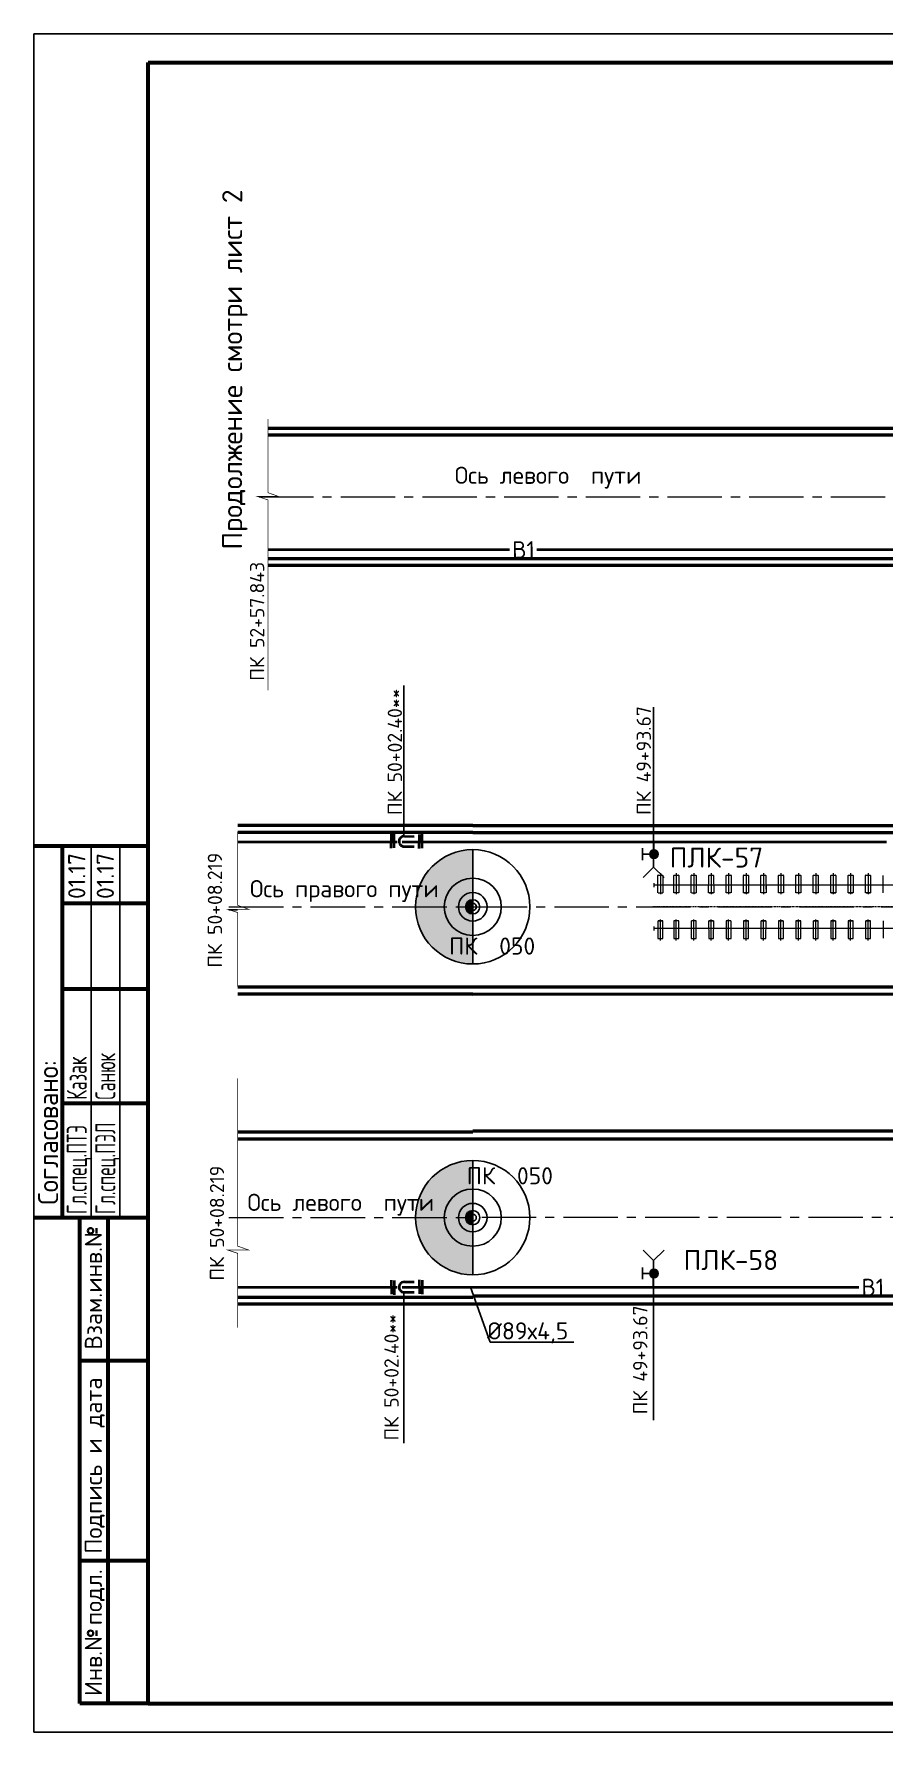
# Paper-space layout 'л2-л8' of a CAD drawing. Header units: millimetres. Extents: x 10032 to 18918, y -3051 to 627.
# Drawn here: x 16534.2 to 16682.7, y -1761.1 to -1464.1 of the extents above; entities that cross this region are included whole.
import ezdxf
from ezdxf.enums import TextEntityAlignment as Align

# ---------------------------------------------------------------- set-up
doc = ezdxf.new("R2010")
doc.units = ezdxf.units.MM
doc.header["$LTSCALE"] = 0.5
doc.linetypes.add('CENTER', pattern=[2, 1.25, -0.25, 0.25, -0.25])
doc.linetypes.add('CENTER2', pattern=[28.574999999999996, 19.05, -3.174999999999999, 3.174999999999999, -3.174999999999999])
for name, color, linetype in [('1_NADPIS', 7, 'Continuous'), ('3_RAZMER', 7, 'Continuous'), ('3_Текст', 7, 'Continuous'), ('FORMAT', 7, 'Continuous'), ('ВК_надписи', 7, 'Continuous'), ('ВК_сети', 4, 'Continuous'), ('ГТ_ПК', 2, 'Continuous'), ('ГТ_ПК @ 0.25', 2, 'Continuous'), ('ГТ_ПК @ 0.5', 2, 'Continuous'), ('ГТ_ПК @ 1', 2, 'Continuous'), ('ГТ_ПК @ 2', 2, 'Continuous'), ('ГТ_ПК @ 4', 2, 'Continuous')]:
    doc.layers.add(name, color=color, linetype=linetype)
for name, color, linetype, lineweight in [('1_PK500', 5, 'Continuous', 35), ('_Формат', 7, 'Continuous', 35), ('А_Дизайн', 16, 'Continuous', 20), ('А_Конструкции', 4, 'Continuous', 50), ('АР_Оси', 242, 'CENTER2', 18)]:
    doc.layers.add(name, color=color, linetype=linetype, lineweight=lineweight)
doc.styles.add('RS-35-10', font='romans.shx', dxfattribs={"height": 3.5})
doc.styles.add('Стандарт ММП', font='isocpeur.ttf')

# ---------------------------------------------------------------- blocks, each defined once
blk = doc.blocks.new('ПК')
at = {"layer": 'ГТ_ПК'}
blk.add_hatch(color=0, dxfattribs=at).paths.add_polyline_path([(2.91056068135731e-12, -2.500000000000182, 0.4142135623727541), (2.500000000000182, 0, 0.4142135623730951), (0, 2.500000000000182)])
at = {"layer": 'ГТ_ПК', "color": 0}
blk.add_line((2.910383045673371e-12, -2.500000000000182), (0, 2.499999999999819), dxfattribs=at)
blk.add_circle((0, 0), 2.500000000000182, dxfattribs=at)
blk = doc.blocks.new('*U465')
at = {"layer": 'ГТ_ПК @ 0.25', "extrusion": (9.321829841355645e-09, 7.725866921245278e-22, 1), "xscale": 0.2500000000000059, "yscale": 0.2500000000000053, "zscale": 0.2500000000000053, "rotation": 180}
blk.add_blockref('ПК', (16610.92427558034, -1616.723351483841, 0.0001571006671938598), dxfattribs=at)
at = {"layer": 'ГТ_ПК @ 0.5', "extrusion": (9.321829841355645e-09, 7.725866921245278e-22, 1), "xscale": 0.5000000000000185, "yscale": 0.5000000000000173, "zscale": 0.5000000000000173, "rotation": 180}
blk.add_blockref('ПК', (16610.92427558053, -1616.723351483655, 0.0001571006671938685), dxfattribs=at)
at = {"layer": 'ГТ_ПК @ 1', "extrusion": (9.321829841355645e-09, 7.725866921245278e-22, 1), "rotation": 179.9999999999641}
blk.add_blockref('ПК', (16610.92427558028, -1616.723351483859, 0.0001571006671938578), dxfattribs=at)
at = {"layer": 'ГТ_ПК @ 2', "extrusion": (9.321829841355645e-09, 7.725866921245278e-22, 1), "xscale": 2.000000000000074, "yscale": 2.000000000000069, "zscale": 2.000000000000069, "rotation": 180}
blk.add_blockref('ПК', (16610.92427558053, -1616.723351483657, 0.0001571006671938692), dxfattribs=at)
at = {"layer": 'ГТ_ПК @ 4', "extrusion": (9.321829841355645e-09, 7.725866921245278e-22, 1), "xscale": 4.000000000000095, "yscale": 4.000000000000085, "zscale": 4.000000000000085, "rotation": 180}
blk.add_blockref('ПК', (16610.92427558034, -1616.723351483841, 0.0001571006671938598), dxfattribs=at)
blk = doc.blocks.new('*U484')
at = {"layer": 'ГТ_ПК @ 0.25', "extrusion": (9.321829841355645e-09, 7.725866921245278e-22, 1), "xscale": 0.2500000000000059, "yscale": 0.2500000000000053, "zscale": 0.2500000000000053, "rotation": 180}
blk.add_blockref('ПК', (16610.92427558033, -1671.089937693601, 0.0001548442096045809), dxfattribs=at)
at = {"layer": 'ГТ_ПК @ 0.5', "extrusion": (9.321829841355645e-09, 7.725866921245278e-22, 1), "xscale": 0.5000000000000185, "yscale": 0.5000000000000173, "zscale": 0.5000000000000173, "rotation": 180}
blk.add_blockref('ПК', (16610.92427558052, -1671.089937693416, 0.0001548442096045898), dxfattribs=at)
at = {"layer": 'ГТ_ПК @ 1', "extrusion": (9.321829841355645e-09, 7.725866921245278e-22, 1), "rotation": 179.9999999999641}
blk.add_blockref('ПК', (16610.92427558028, -1671.08993769362, 0.000154844209604579), dxfattribs=at)
at = {"layer": 'ГТ_ПК @ 2', "extrusion": (9.321829841355645e-09, 7.725866921245278e-22, 1), "xscale": 2.000000000000074, "yscale": 2.000000000000069, "zscale": 2.000000000000069, "rotation": 180}
blk.add_blockref('ПК', (16610.92427558052, -1671.089937693418, 0.0001548442096045904), dxfattribs=at)
at = {"layer": 'ГТ_ПК @ 4', "extrusion": (9.321829841355645e-09, 7.725866921245278e-22, 1), "xscale": 4.000000000000095, "yscale": 4.000000000000085, "zscale": 4.000000000000085, "rotation": 180}
blk.add_blockref('ПК', (16610.92427558033, -1671.089937693601, 0.0001548442096045809), dxfattribs=at)
blk = doc.blocks.new('_zsog')
at = {"layer": 'FORMAT', "color": 7, "style": 'RS-35-10', "flags": 4}
for tag, p, width in [('ФИ', (-0.7619720705621944, 20.58884136390526), 0.6), ('НО', (-0.7619720705621944, 0.5888413639052601), 0.5)]:
    blk.add_attdef(tag, p, '', height=3.5, rotation=90, dxfattribs=dict(at, width=width))
blk = doc.blocks.new('_shtsog')
at = {"layer": '_Формат', "color": 4, "lineweight": 60}
for p, q in [((-20, 65), (0, 65)), ((-15, 0), (-15, 65)), ((-15, 55), (0, 55)), ((-15, 40), (0, 40)), ((-15, 20), (0, 20)), ((-20, 0), (0, 0))]:
    blk.add_line(p, q, dxfattribs=at)
at = {"layer": '_Формат', "color": 7, "lineweight": 25}
for p, q in [((-10, 0), (-10, 65)), ((-5, 0), (-5, 65))]:
    blk.add_line(p, q, dxfattribs=at)
at = {"layer": '_Формат', "color": 7, "style": 'RS-35-10', "width": 0.9}
blk.add_text('Согласовано:', height=3.5, rotation=90, dxfattribs=at).set_placement((-15.76791472879768, 2.22948002651097))
blk = doc.blocks.new('A$C6DC00112')
at = {"layer": '_Формат', "color": 7, "lineweight": 60}
blk.add_line((-12, 3.637978807091713e-12), (0, 0), dxfattribs=at)
at = {"layer": 'FORMAT', "ltscale": 0.2}
blk.add_blockref('_shtsog', (0, 0), dxfattribs=at)
ref = blk.add_blockref('_zsog', (-10, -1.818989403545856e-12), dxfattribs=at)
ref.add_attrib('НО', 'Гл.спец.ПТЭ', (-10.76197207056248, 0.5888413639040664), dxfattribs={"color": 7, "ltscale": 0.2, "height": 3.5, "rotation": 90, "style": 'RS-35-10', "width": 0.6})
ref.add_attrib('ФИ', 'Казак', (-10.76197207056248, 20.58884136390589), dxfattribs={"color": 7, "ltscale": 0.2, "height": 3.5, "rotation": 90, "style": 'RS-35-10', "width": 0.6})
ref = blk.add_blockref('_zsog', (-5, -1.818989403545856e-12), dxfattribs=at)
ref.add_attrib('НО', 'Гл.спец.ПЭЛ', (-5.761972070562479, 0.5888413639040664), dxfattribs={"color": 7, "ltscale": 0.2, "height": 3.5, "rotation": 90, "style": 'RS-35-10', "width": 0.6})
ref.add_attrib('ФИ', 'Санюк', (-5.761972070562479, 20.58884136390407), dxfattribs={"color": 7, "ltscale": 0.2, "height": 3.5, "rotation": 90, "style": 'RS-35-10', "width": 0.6})
at = {"layer": 'FORMAT', "color": 7, "style": 'Стандарт ММП'}
for p in [(-11.01575308257088, 55.70482157196784), (-6.015753082570882, 55.70482157196784)]:
    blk.add_text('01.17', height=3, rotation=90, dxfattribs=at).set_placement(p)

psp = doc.layouts.new('л2-л8')

# ---------------------------------------------------------------- hatches: boundary and pattern name
at = {"layer": 'ВК_сети', "ltscale": 0.5}
h = psp.add_hatch(color=5, dxfattribs=at)
h.paths.add_polyline_path([(16643.38590200688, -1607.509466532865, 0.4142135623730951), (16642.63590200688, -1606.759466532865), (16642.63590200689, -1607.509466532865)])
h.paths.add_polyline_path([(16643.38590200688, -1607.509466532865), (16642.63590200689, -1607.509466532865), (16642.63590200689, -1608.259466532869, 0.4142135623730951)])
h.paths.add_polyline_path([(16642.63590200688, -1607.509466532862), (16642.63590200688, -1606.759466532865, 0.584080523711592), (16641.99406353394, -1607.89746572699)])
h.paths.add_polyline_path([(16642.63590200689, -1608.259466532869), (16642.63590200689, -1607.509466532858), (16641.99406353393, -1607.897465726986, 0.262562079430787)])
h = psp.add_hatch(color=6, dxfattribs=at)
h.paths.add_polyline_path([(16643.38590200688, -1680.840364873566, -0.4142135623730951), (16642.63590200688, -1681.590364873566), (16642.63590200689, -1680.840364873566)])
h.paths.add_polyline_path([(16643.38590200688, -1680.840364873566), (16642.63590200689, -1680.840364873566), (16642.63590200689, -1680.090364873562, -0.4142135623730951)])
h.paths.add_polyline_path([(16642.63590200688, -1680.840364873569), (16642.63590200688, -1681.590364873566, -0.584080523711592), (16641.99406353393, -1680.452365679441)])
h.paths.add_polyline_path([(16642.63590200689, -1680.090364873562), (16642.63590200689, -1680.840364873573), (16641.99406353393, -1680.452365679444, -0.262562079430787)])

# ---------------------------------------------------------------- linework, layer by layer
at = {"lineweight": 9, "extrusion": (-2.537932456672328e-14, 1.468749397347928e-08, 1)}
for p, q in [((16642.65800602412, -1613.273351353911, 2.205782158967656e-06), (16642.65800602412, -1612.573351353911, 2.195500913186221e-06)), ((16642.66800602412, -1613.273351353911, 2.20578215922145e-06), (16642.66800602412, -1612.573351353911, 2.195500913440014e-06)), ((16705.16800602412, -1612.923351353907, 2.200643122538466e-06), (16642.66800602412, -1612.923351353909, 2.200641536330732e-06)), ((16642.65800602412, -1620.87335135391, 2.317407113166099e-06), (16642.65800602412, -1620.173351353909, 2.307125867384664e-06)), ((16642.66800602412, -1620.87335135391, 2.317407113419893e-06), (16642.66800602412, -1620.173351353909, 2.307125867638457e-06)), ((16705.16800602412, -1620.523351353908, 2.312268076736909e-06), (16642.66800602412, -1620.523351353911, 2.312266490529175e-06))]:
    psp.add_line(p, q, dxfattribs=at)
at = {"color": 5, "linetype": 'Continuous', "lineweight": 5, "extrusion": (-2.537932456672328e-14, 1.468749397347928e-08, 1)}
for p, q in [((16643.32056976327, -1614.270189099678, 2.220423224166586e-06), (16643.32794568658, -1611.22147413215, 2.175645241641359e-06)), ((16643.35294561341, -1611.196534615845, 2.175278943280392e-06), (16644.17306643482, -1611.196534615845, 2.175278964094506e-06)), ((16643.76300602412, -1610.831807016748, 2.169922019273757e-06), (16643.76300602412, -1614.529102233439, 2.224226020487072e-06)), ((16644.19806636166, -1611.22147413215, 2.175645263724433e-06), (16644.20544228497, -1614.270189099678, 2.220423246624052e-06)), ((16646.09556976327, -1614.270189099718, 2.220423294594804e-06), (16646.10294568658, -1611.221474132191, 2.175645312069577e-06)), ((16646.12794561341, -1611.196534615885, 2.175279013708612e-06), (16646.94806643483, -1611.196534615885, 2.175279034522724e-06)), ((16646.53800602412, -1610.831807016788, 2.169922089701974e-06), (16646.53800602412, -1614.529102233479, 2.22422609091529e-06)), ((16646.97306636166, -1611.221474132191, 2.175645334152653e-06), (16646.98044228497, -1614.270189099718, 2.220423317052272e-06)), ((16649.14556976327, -1614.270189099678, 2.220423372001147e-06), (16649.15294568658, -1611.22147413215, 2.175645389475918e-06)), ((16649.17794561341, -1611.196534615845, 2.175279091114953e-06), (16649.99806643483, -1611.196534615845, 2.175279111929067e-06)), ((16649.58800602412, -1610.831807016748, 2.169922167108318e-06), (16649.58800602412, -1614.529102233439, 2.224226168321633e-06)), ((16650.02306636166, -1611.22147413215, 2.175645411558994e-06), (16650.03044228497, -1614.270189099678, 2.220423394458613e-06)), ((16652.19556976327, -1614.270189099678, 2.220423449408085e-06), (16652.20294568658, -1611.22147413215, 2.175645466882856e-06)), ((16652.22794561341, -1611.196534615845, 2.175279168521889e-06), (16653.04806643483, -1611.196534615845, 2.175279189336003e-06)), ((16652.63800602412, -1610.831807016748, 2.169922244515255e-06), (16652.63800602412, -1614.529102233437, 2.224226245728569e-06)), ((16653.07306636166, -1611.22147413215, 2.17564548896593e-06), (16653.08044228497, -1614.270189099678, 2.220423471865551e-06)), ((16655.24556976327, -1614.270189099678, 2.220423526815023e-06), (16655.25294568658, -1611.22147413215, 2.175645544289795e-06)), ((16655.27794561342, -1611.196534615845, 2.17527924592883e-06), (16656.09806643482, -1611.196534615845, 2.175279266742942e-06)), ((16655.68800602412, -1610.831807016746, 2.169922321922193e-06), (16655.68800602412, -1614.529102233437, 2.224226323135508e-06)), ((16656.12306636166, -1611.22147413215, 2.175645566372871e-06), (16656.13044228497, -1614.270189099678, 2.22042354927249e-06)), ((16658.29556976327, -1614.270189099716, 2.220423604222524e-06), (16658.30294568658, -1611.221474132188, 2.175645621697294e-06)), ((16658.32794561342, -1611.196534615881, 2.175279323336329e-06), (16659.14806643482, -1611.196534615881, 2.175279344150442e-06)), ((16658.73800602412, -1610.831807016786, 2.169922399329696e-06), (16658.73800602412, -1614.529102233477, 2.224226400543012e-06)), ((16659.17306636166, -1611.221474132188, 2.175645643780369e-06), (16659.18044228496, -1614.270189099716, 2.22042362667999e-06)), ((16661.34556976327, -1614.270189099678, 2.220423681628896e-06), (16661.35294568658, -1611.22147413215, 2.175645699103667e-06)), ((16661.37794561341, -1611.196534615843, 2.1752794007427e-06), (16662.19806643483, -1611.196534615843, 2.175279421556814e-06)), ((16661.78800602412, -1610.831807016746, 2.169922476736068e-06), (16661.78800602412, -1614.529102233437, 2.224226477949383e-06)), ((16662.22306636166, -1611.22147413215, 2.175645721186741e-06), (16662.23044228497, -1614.270189099678, 2.220423704086362e-06)), ((16664.39556976327, -1614.270189099678, 2.220423759035834e-06), (16664.40294568658, -1611.22147413215, 2.175645776510605e-06)), ((16664.42794561341, -1611.196534615843, 2.17527947814964e-06), (16665.24806643482, -1611.196534615843, 2.175279498963752e-06)), ((16664.83800602412, -1610.831807016746, 2.169922554143006e-06), (16664.83800602412, -1614.529102233437, 2.224226555356319e-06)), ((16665.27306636166, -1611.22147413215, 2.175645798593681e-06), (16665.28044228497, -1614.270189099678, 2.220423781493302e-06)), ((16667.44556976327, -1614.270189099678, 2.220423836442772e-06), (16667.45294568658, -1611.22147413215, 2.175645853917543e-06)), ((16667.47794561342, -1611.196534615843, 2.175279555556578e-06), (16668.29806643483, -1611.196534615843, 2.175279576370691e-06)), ((16667.88800602412, -1610.831807016746, 2.169922631549942e-06), (16667.88800602412, -1614.529102233437, 2.224226632763257e-06)), ((16668.32306636166, -1611.22147413215, 2.175645876000618e-06), (16668.33044228497, -1614.270189099678, 2.220423858900238e-06)), ((16670.49556976327, -1614.270189099714, 2.220423913850246e-06), (16670.50294568658, -1611.221474132186, 2.175645931325017e-06)), ((16670.52794561341, -1611.19653461588, 2.175279632964052e-06), (16671.34806643482, -1611.19653461588, 2.175279653778166e-06)), ((16670.93800602412, -1610.831807016782, 2.169922708957417e-06), (16670.93800602412, -1614.529102233473, 2.22422671017073e-06)), ((16671.37306636166, -1611.221474132186, 2.175645953408091e-06), (16671.38044228496, -1614.270189099714, 2.220423936307712e-06)), ((16673.54556976327, -1614.270189099714, 2.220423991257176e-06), (16673.55294568658, -1611.221474132186, 2.175646008731947e-06)), ((16673.57794561341, -1611.196534615878, 2.175279710370981e-06), (16674.39806643482, -1611.196534615878, 2.175279731185093e-06)), ((16673.98800602412, -1610.831807016782, 2.169922786364347e-06), (16673.98800602412, -1614.529102233473, 2.224226787577661e-06)), ((16674.42306636165, -1611.221474132186, 2.175646030815022e-06), (16674.43044228496, -1614.270189099714, 2.220424013714643e-06)), ((16676.59556976327, -1614.270189099678, 2.220424068663583e-06), (16676.60294568658, -1611.22147413215, 2.175646086138352e-06)), ((16676.62794561341, -1611.196534615843, 2.175279787777387e-06), (16677.44806643482, -1611.196534615843, 2.175279808591501e-06)), ((16677.03800602412, -1610.831807016746, 2.169922863770755e-06), (16677.03800602412, -1614.529102233437, 2.224226864984068e-06)), ((16677.47306636165, -1611.22147413215, 2.175646108221428e-06), (16677.48044228496, -1614.270189099678, 2.220424091121049e-06)), ((16679.64556976327, -1614.27018909971, 2.220424146071037e-06), (16679.65294568658, -1611.221474132184, 2.175646163545808e-06)), ((16679.67794561341, -1611.196534615878, 2.175279865184843e-06), (16680.49806643482, -1611.196534615878, 2.175279885998957e-06)), ((16680.08800602411, -1610.831807016781, 2.169922941178208e-06), (16680.08800602411, -1614.529102233471, 2.224226942391523e-06)), ((16680.52306636165, -1611.221474132184, 2.175646185628882e-06), (16680.53044228496, -1614.27018909971, 2.220424168528503e-06)), ((16682.69556976326, -1614.27018909971, 2.220424223477967e-06), (16682.70294568657, -1611.221474132182, 2.175646240952738e-06)), ((16643.32056665432, -1614.271474132238, 2.22044209807448e-06), (16643.32337461265, -1613.110851353909, 2.203395458083571e-06)), ((16643.35987984664, -1614.296534615931, 2.22081017477545e-06), (16644.16613220159, -1614.296534615931, 2.220810195237591e-06)), ((16644.20263743558, -1613.110851353909, 2.203395480398668e-06), (16644.20544539391, -1614.271474132238, 2.220442120532106e-06)), ((16646.95544546708, -1614.296534615973, 2.220810266029067e-06), (16646.12056658115, -1614.296534615973, 2.220810244840404e-06)), ((16649.18487984665, -1614.296534615931, 2.220810322610011e-06), (16649.99113220159, -1614.296534615931, 2.220810343072152e-06)), ((16652.19556665432, -1614.271474132238, 2.220442323315979e-06), (16652.19837461265, -1613.110851353909, 2.20339568332507e-06)), ((16653.05544546708, -1614.296534615931, 2.22081042084235e-06), (16652.22056658116, -1614.296534615931, 2.220810399653688e-06)), ((16652.23487984664, -1614.296534615931, 2.220810400016947e-06), (16653.04113220159, -1614.296534615931, 2.220810420479088e-06)), ((16653.07763743558, -1613.110851353909, 2.203395705640166e-06), (16653.08044539392, -1614.271474132238, 2.220442345773604e-06)), ((16655.24556665432, -1614.271474132236, 2.220442400722917e-06), (16655.24837461266, -1613.110851353909, 2.203395760732006e-06)), ((16656.10544546708, -1614.296534615931, 2.220810498249287e-06), (16655.27056658116, -1614.296534615931, 2.220810477060624e-06)), ((16656.12763743558, -1613.110851353909, 2.203395783047104e-06), (16656.13044539392, -1614.271474132236, 2.22044242318054e-06)), ((16658.29556665432, -1614.271474132276, 2.220442478130417e-06), (16658.29837461266, -1613.110851353948, 2.203395838139509e-06)), ((16659.15544546708, -1614.296534615969, 2.220810575656788e-06), (16658.32056658115, -1614.296534615969, 2.220810554468126e-06)), ((16658.33487984664, -1614.296534615969, 2.220810554831386e-06), (16659.14113220159, -1614.296534615969, 2.220810575293527e-06)), ((16659.17763743558, -1613.110851353948, 2.203395860454606e-06), (16659.18044539391, -1614.271474132276, 2.220442500588042e-06)), ((16661.34556665432, -1614.271474132236, 2.220442555536789e-06), (16661.34837461265, -1613.110851353909, 2.203395915545881e-06)), ((16662.20544546708, -1614.296534615931, 2.220810653063159e-06), (16661.37056658115, -1614.296534615931, 2.220810631874498e-06)), ((16662.22763743558, -1613.110851353909, 2.203395937860978e-06), (16662.23044539392, -1614.271474132236, 2.220442577994414e-06)), ((16665.25544546708, -1614.296534615931, 2.220810730470099e-06), (16664.42056658115, -1614.296534615931, 2.220810709281436e-06)), ((16667.44556665432, -1614.271474132236, 2.220442710350664e-06), (16667.44837461266, -1613.110851353909, 2.203396070359756e-06)), ((16668.30544546708, -1614.296534615931, 2.220810807877035e-06), (16667.47056658116, -1614.296534615931, 2.220810786688373e-06)), ((16668.32763743558, -1613.110851353909, 2.203396092674853e-06), (16668.33044539392, -1614.271474132236, 2.220442732808289e-06)), ((16671.35544546708, -1614.296534615967, 2.220810885284511e-06), (16670.52056658116, -1614.296534615967, 2.22081086409585e-06)), ((16673.54556665432, -1614.271474132272, 2.22044286516507e-06), (16673.54837461265, -1613.110851353946, 2.20339622517416e-06)), ((16674.40544546708, -1614.296534615967, 2.22081096269144e-06), (16673.57056658115, -1614.296534615967, 2.220810941502777e-06)), ((16673.58487984664, -1614.296534615967, 2.220810941866039e-06), (16674.39113220159, -1614.296534615967, 2.220810962328178e-06)), ((16674.42763743558, -1613.110851353946, 2.203396247489257e-06), (16674.43044539391, -1614.271474132272, 2.220442887622693e-06)), ((16676.59556665432, -1614.271474132236, 2.220442942571475e-06), (16676.59837461265, -1613.110851353909, 2.203396302580568e-06)), ((16677.45544546708, -1614.296534615931, 2.220811040097846e-06), (16676.62056658115, -1614.296534615931, 2.220811018909185e-06)), ((16676.63487984664, -1614.296534615931, 2.220811019272445e-06), (16677.44113220159, -1614.296534615931, 2.220811039734586e-06)), ((16677.47763743558, -1613.110851353909, 2.203396324895664e-06), (16677.48044539391, -1614.271474132236, 2.220442965029101e-06)), ((16679.64556665432, -1614.271474132271, 2.220443019978931e-06), (16679.64837461265, -1613.110851353942, 2.203396379988022e-06)), ((16680.50544546708, -1614.296534615965, 2.220811117505302e-06), (16679.67056658115, -1614.296534615965, 2.220811096316641e-06)), ((16679.68487984664, -1614.296534615965, 2.220811096679899e-06), (16680.49113220159, -1614.296534615965, 2.22081111714204e-06)), ((16680.52763743558, -1613.110851353942, 2.203396402303119e-06), (16680.53044539391, -1614.271474132271, 2.220443042436557e-06)), ((16682.69556665431, -1614.271474132271, 2.220443097385861e-06), (16682.69837461265, -1613.110851353942, 2.203396457394951e-06)), ((16643.32056665432, -1619.175228575583, 2.292465961908521e-06), (16643.32337461265, -1620.33585135391, 2.309512602041959e-06)), ((16643.32056976327, -1619.176513608141, 2.292484835816573e-06), (16643.32794568658, -1622.225228575669, 2.337262818716194e-06)), ((16644.18044546708, -1619.150168091888, 2.292097908028437e-06), (16643.34556658115, -1619.150168091888, 2.292097886839777e-06)), ((16643.35987984664, -1619.150168091888, 2.292097887203037e-06), (16644.16613220159, -1619.150168091888, 2.292097907665176e-06)), ((16643.76300602412, -1622.614895691073, 2.342986063166868e-06), (16643.76300602412, -1618.917600474382, 2.288682061953553e-06)), ((16644.19806636166, -1622.225228575669, 2.337262840799266e-06), (16644.20544228497, -1619.176513608141, 2.292484858274037e-06)), ((16644.20263743558, -1620.33585135391, 2.309512624357054e-06), (16644.20544539392, -1619.175228575581, 2.292465984366144e-06)), ((16646.09556665432, -1619.175228575541, 2.292466032335551e-06), (16646.09837461265, -1620.33585135387, 2.309512672468988e-06)), ((16646.09556976327, -1619.176513608101, 2.292484906243603e-06), (16646.10294568658, -1622.225228575629, 2.337262889143224e-06)), ((16646.95544546708, -1619.150168091848, 2.292097978455467e-06), (16646.12056658115, -1619.150168091848, 2.292097957266806e-06)), ((16646.53800602412, -1622.614895691031, 2.342986133593897e-06), (16646.53800602412, -1618.91760047434, 2.288682132380582e-06)), ((16646.97306636166, -1622.225228575629, 2.337262911226298e-06), (16646.98044228497, -1619.176513608101, 2.292484928701069e-06)), ((16646.97763743558, -1620.33585135387, 2.309512694784084e-06), (16646.98044539392, -1619.175228575541, 2.292466054793173e-06)), ((16649.14556665432, -1619.175228575581, 2.292466109743082e-06), (16649.14837461266, -1620.33585135391, 2.30951274987652e-06)), ((16649.14556976327, -1619.176513608141, 2.292484983651134e-06), (16649.15294568658, -1622.225228575669, 2.337262966550753e-06)), ((16650.00544546708, -1619.150168091888, 2.292098055862998e-06), (16649.17056658116, -1619.150168091888, 2.292098034674338e-06)), ((16649.58800602412, -1622.614895691071, 2.342986211001429e-06), (16649.58800602412, -1618.91760047438, 2.288682209788114e-06)), ((16650.02306636166, -1622.225228575669, 2.337262988633827e-06), (16650.03044228497, -1619.176513608141, 2.292485006108598e-06)), ((16652.19556976327, -1619.176513608141, 2.292485061058071e-06), (16652.20294568658, -1622.225228575669, 2.337263043957692e-06)), ((16653.05544546708, -1619.150168091888, 2.292098133269934e-06), (16652.22056658116, -1619.150168091888, 2.292098112081274e-06)), ((16652.23487984664, -1619.150168091888, 2.292098112444533e-06), (16653.04113220159, -1619.150168091888, 2.292098132906672e-06)), ((16652.63800602412, -1622.614895691071, 2.342986288408367e-06), (16652.63800602412, -1618.91760047438, 2.288682287195052e-06)), ((16653.07306636166, -1622.225228575669, 2.337263066040764e-06), (16653.08044228497, -1619.176513608141, 2.292485083515535e-06)), ((16655.24556976327, -1619.176513608141, 2.292485138465009e-06), (16655.25294568658, -1622.225228575669, 2.33726312136463e-06)), ((16656.10544546708, -1619.150168091888, 2.292098210676873e-06), (16655.27056658116, -1619.150168091888, 2.292098189488212e-06)), ((16655.68800602412, -1622.614895691071, 2.342986365815305e-06), (16655.68800602412, -1618.91760047438, 2.288682364601989e-06)), ((16656.12306636166, -1622.225228575669, 2.337263143447704e-06), (16656.13044228497, -1619.176513608141, 2.292485160922475e-06)), ((16658.29556976327, -1619.176513608103, 2.292485215871381e-06), (16658.30294568658, -1622.225228575631, 2.337263198771e-06)), ((16659.15544546708, -1619.15016809185, 2.292098288083245e-06), (16658.32056658115, -1619.15016809185, 2.292098266894585e-06)), ((16658.33487984664, -1619.15016809185, 2.292098267257844e-06), (16659.14113220159, -1619.15016809185, 2.292098287719983e-06)), ((16658.73800602412, -1622.614895691033, 2.342986443221676e-06), (16658.73800602412, -1618.917600474342, 2.288682442008361e-06)), ((16659.17306636166, -1622.225228575631, 2.337263220854074e-06), (16659.18044228497, -1619.176513608103, 2.292485238328845e-06)), ((16661.34556976327, -1619.176513608141, 2.292485293278883e-06), (16661.35294568658, -1622.225228575668, 2.337263276178504e-06)), ((16662.20544546708, -1619.150168091886, 2.292098365490747e-06), (16661.37056658116, -1619.150168091886, 2.292098344302087e-06)), ((16661.38487984665, -1619.150168091886, 2.292098344665347e-06), (16662.19113220159, -1619.150168091886, 2.292098365127486e-06)), ((16661.78800602412, -1622.614895691071, 2.342986520629178e-06), (16661.78800602412, -1618.91760047438, 2.288682519415863e-06)), ((16662.22306636166, -1622.225228575668, 2.337263298261576e-06), (16662.23044228497, -1619.176513608139, 2.292485315736347e-06)), ((16664.39556976327, -1619.176513608139, 2.29248537068582e-06), (16664.40294568658, -1622.225228575668, 2.33726335358544e-06)), ((16665.25544546708, -1619.150168091886, 2.292098442897684e-06), (16664.42056658116, -1619.150168091886, 2.292098421709023e-06)), ((16664.43487984665, -1619.150168091886, 2.292098422072285e-06), (16665.24113220159, -1619.150168091886, 2.292098442534422e-06)), ((16664.83800602412, -1622.614895691071, 2.342986598036116e-06), (16664.83800602412, -1618.91760047438, 2.288682596822802e-06)), ((16665.27306636166, -1622.225228575668, 2.337263375668515e-06), (16665.28044228497, -1619.176513608139, 2.292485393143286e-06)), ((16667.44556976327, -1619.176513608139, 2.292485448092758e-06), (16667.45294568658, -1622.225228575668, 2.337263430992377e-06)), ((16668.30544546708, -1619.150168091886, 2.292098520304622e-06), (16667.47056658116, -1619.150168091886, 2.292098499115962e-06)), ((16667.48487984664, -1619.150168091886, 2.292098499479221e-06), (16668.29113220159, -1619.150168091886, 2.29209851994136e-06)), ((16667.88800602412, -1622.614895691071, 2.342986675443054e-06), (16667.88800602412, -1618.91760047438, 2.288682674229738e-06)), ((16668.32306636166, -1622.225228575668, 2.337263453075451e-06), (16668.33044228497, -1619.176513608139, 2.292485470550222e-06)), ((16670.49556976327, -1619.176513608103, 2.292485525499159e-06), (16670.50294568658, -1622.225228575631, 2.33726350839878e-06)), ((16671.35544546708, -1619.15016809185, 2.292098597711024e-06), (16670.52056658116, -1619.15016809185, 2.292098576522365e-06)), ((16670.53487984664, -1619.15016809185, 2.292098576885625e-06), (16671.34113220159, -1619.15016809185, 2.292098597347764e-06)), ((16670.93800602412, -1622.614895691035, 2.342986752849454e-06), (16670.93800602412, -1618.917600474344, 2.288682751636139e-06)), ((16671.37306636166, -1622.225228575631, 2.337263530481852e-06), (16671.38044228496, -1619.176513608103, 2.292485547956623e-06)), ((16673.54556976327, -1619.176513608103, 2.292485602906103e-06), (16673.55294568658, -1622.225228575631, 2.337263585805724e-06)), ((16674.40544546708, -1619.15016809185, 2.292098675117971e-06), (16673.57056658115, -1619.15016809185, 2.292098653929308e-06)), ((16673.58487984664, -1619.15016809185, 2.292098654292569e-06), (16674.39113220159, -1619.15016809185, 2.292098674754709e-06)), ((16673.98800602412, -1622.614895691035, 2.342986830256399e-06), (16673.98800602412, -1618.917600474344, 2.288682829043084e-06)), ((16674.42306636165, -1622.225228575631, 2.337263607888798e-06), (16674.43044228496, -1619.176513608103, 2.292485625363569e-06)), ((16676.59556976327, -1619.176513608139, 2.292485680313569e-06), (16676.60294568658, -1622.225228575668, 2.337263663213189e-06)), ((16677.45544546708, -1619.150168091886, 2.292098752525432e-06), (16676.62056658115, -1619.150168091886, 2.292098731336772e-06)), ((16676.63487984664, -1619.150168091886, 2.292098731700032e-06), (16677.44113220159, -1619.150168091886, 2.292098752162171e-06)), ((16677.03800602412, -1622.614895691071, 2.342986907663867e-06), (16677.03800602412, -1618.91760047438, 2.288682906450553e-06)), ((16677.47306636165, -1622.225228575668, 2.337263685296262e-06), (16677.48044228496, -1619.176513608139, 2.292485702771033e-06)), ((16679.64556976327, -1619.176513608105, 2.292485757719992e-06), (16679.65294568658, -1622.225228575633, 2.337263740619613e-06)), ((16680.50544546708, -1619.15016809185, 2.292098829931854e-06), (16679.67056658115, -1619.150168091852, 2.292098808743195e-06)), ((16679.68487984664, -1619.150168091852, 2.292098809106453e-06), (16680.49113220159, -1619.15016809185, 2.292098829568592e-06)), ((16680.08800602411, -1622.614895691035, 2.342986985070288e-06), (16680.08800602411, -1618.917600474344, 2.288682983856974e-06)), ((16680.52306636166, -1622.225228575633, 2.337263762702685e-06), (16680.53044228496, -1619.176513608105, 2.292485780177458e-06)), ((16682.69556976326, -1619.176513608105, 2.292485835126936e-06), (16682.70294568657, -1622.225228575633, 2.337263818026557e-06)), ((16643.35294561341, -1622.250168091976, 2.337629118346121e-06), (16644.17306643482, -1622.250168091976, 2.337629139160233e-06)), ((16646.12794561341, -1622.250168091936, 2.337629188773153e-06), (16646.94806643483, -1622.250168091936, 2.337629209587263e-06)), ((16649.17794561342, -1622.250168091976, 2.337629266180682e-06), (16649.99806643483, -1622.250168091976, 2.337629286994794e-06)), ((16652.22794561342, -1622.250168091976, 2.337629343587618e-06), (16653.04806643483, -1622.250168091976, 2.337629364401731e-06)), ((16655.27794561342, -1622.250168091976, 2.337629420994559e-06), (16656.09806643483, -1622.250168091976, 2.337629441808669e-06)), ((16658.32794561342, -1622.250168091936, 2.337629498400929e-06), (16659.14806643482, -1622.250168091936, 2.337629519215041e-06)), ((16661.37794561341, -1622.250168091976, 2.337629575808431e-06), (16662.19806643483, -1622.250168091976, 2.337629596622543e-06)), ((16664.42794561341, -1622.250168091974, 2.337629653215368e-06), (16665.24806643482, -1622.250168091974, 2.337629674029479e-06)), ((16667.47794561342, -1622.250168091974, 2.337629730622306e-06), (16668.29806643483, -1622.250168091974, 2.337629751436418e-06)), ((16670.52794561341, -1622.250168091938, 2.337629808028707e-06), (16671.34806643482, -1622.250168091938, 2.337629828842819e-06)), ((16673.57794561341, -1622.250168091938, 2.337629885435653e-06), (16674.39806643482, -1622.250168091938, 2.337629906249763e-06)), ((16676.62794561341, -1622.250168091974, 2.337629962843116e-06), (16677.44806643482, -1622.250168091974, 2.337629983657229e-06)), ((16679.67794561341, -1622.250168091939, 2.33763004024954e-06), (16680.49806643482, -1622.250168091939, 2.337630061063652e-06))]:
    psp.add_line(p, q, dxfattribs=at)
at = {"color": 5, "linetype": 'CENTER', "lineweight": 9, "ltscale": 0.25, "extrusion": (-2.537932456672328e-14, 1.468749397347928e-08, 1)}
psp.add_line((16955.75982021293, -1616.723351353894, 2.256461959488467e-06), (16642.34602251643, -1616.72335135391, 2.25645400525823e-06), dxfattribs=at)
at = {"color": 5, "linetype": 'Continuous', "lineweight": 5, "extrusion": (-2.537932456672328e-14, 1.468749397347928e-08, 1)}
for centre, radius, start, end in [((16643.35294561341, -1611.221534615849, -2.148958284603688e-05), 0.02500000000007708, 90, 179.8613814491449), ((16644.17306643482, -1611.221534615847, -2.148958284603686e-05), 0.02499999999952252, 0.1386185498128542, 89.9999999979156), ((16646.12794561341, -1611.221534615889, -2.148958284603687e-05), 0.02500000000007708, 90, 179.8613814491449), ((16646.94806643483, -1611.221534615889, -2.148958284603687e-05), 0.02499999999997726, 0.1386185508550632, 90), ((16649.17794561341, -1611.221534615849, -2.148958284603688e-05), 0.02500000000007735, 90, 179.8613814488322), ((16649.99806643483, -1611.221534615849, -2.148958284603688e-05), 0.02500000000009095, 0.1386185511677235, 90), ((16652.22794561341, -1611.221534615847, -2.148958284603685e-05), 0.02500000000007735, 90, 179.8613814488322), ((16653.04806643483, -1611.221534615847, -2.148958284603686e-05), 0.02500000000009095, 0.1386185511677235, 90), ((16655.27794561342, -1611.221534615849, -2.148958284603688e-05), 0.02500000000098767, 90, 179.8613814481027), ((16656.09806643482, -1611.221534615847, -2.148958284603686e-05), 0.02499999999997726, 0.1386185508550632, 90), ((16658.32794561342, -1611.221534615887, -2.148958284603687e-05), 0.02500000000007845, 89.9999999979156, 179.8613814477901), ((16659.14806643482, -1611.221534615887, -2.148958284603688e-05), 0.02500000000009095, 0.1386185511677235, 90), ((16661.37794561341, -1611.221534615847, -2.148958284603685e-05), 0.02500000000007845, 89.9999999979156, 179.8613814477901), ((16662.19806643483, -1611.221534615847, -2.148958284603688e-05), 0.02500000000009095, 0.1386185511677235, 90), ((16664.42794561341, -1611.221534615847, -2.148958284603688e-05), 0.02500000000007735, 90, 179.8613814488322), ((16665.24806643482, -1611.221534615847, -2.148958284603688e-05), 0.02500000000009095, 0.1386185511677235, 90), ((16667.47794561342, -1611.221534615847, -2.148958284603685e-05), 0.02500000000098767, 90, 179.8613814481027), ((16668.29806643483, -1611.221534615847, -2.148958284603689e-05), 0.02499999999997726, 0.1386185508550632, 90), ((16670.52794561341, -1611.221534615884, -2.148958284603687e-05), 0.02500000000007708, 90, 179.8613814491449), ((16671.34806643482, -1611.221534615884, -2.148958284603688e-05), 0.02499999999997726, 0.1386185508550632, 90), ((16673.57794561341, -1611.221534615884, -2.148958284603687e-05), 0.02500000000007708, 90, 179.8613814491449), ((16674.39806643482, -1611.221534615884, -2.148958284603691e-05), 0.02499999999952252, 0.1386185498128542, 89.9999999979156), ((16676.62794561341, -1611.221534615847, -2.148958284603685e-05), 0.02500000000098794, 90, 179.8613814477901), ((16677.44806643482, -1611.221534615847, -2.148958284603689e-05), 0.02500000000009095, 0.1386185511677235, 90), ((16679.67794561341, -1611.221534615882, -2.148958284603688e-05), 0.02500000000007735, 90, 179.8613814488322), ((16680.49806643482, -1611.221534615882, -2.148958284603688e-05), 0.02499999999952252, 0.1386185501255225, 90), ((16673.58487984664, -1614.25403461597, -2.148958284603685e-05), 0.04249999999969864, 180.8504217709336, 270), ((16673.57056658115, -1614.27153461597, -2.148958284603686e-05), 0.02499999999997726, 179.8613814491449, 270), ((16674.39113220159, -1614.25403461597, -2.148958284603687e-05), 0.04250000000035925, 269.9999999987493, 359.1495782281283), ((16674.40544546708, -1614.27153461597, -2.148958284603685e-05), 0.02499999999916869, 270, 0.1386185518972722), ((16680.49113220159, -1614.254034615969, -2.148958284603687e-05), 0.04250000000035925, 270, 359.1495782281283), ((16680.50544546708, -1614.27153461597, -2.148958284603688e-05), 0.02500000000007818, 270.0000000020844, 0.1386185518972722), ((16643.35294561341, -1622.225168091979, -2.148958284603688e-05), 0.02500000000098767, 180.1386185518973, 270), ((16644.17306643482, -1622.225168091979, -2.148958284603685e-05), 0.02500000000009095, 270, 359.8613814488323), ((16646.12794561341, -1622.225168091939, -2.148958284603685e-05), 0.02500000000007735, 180.1386185511677, 270), ((16646.94806643483, -1622.225168091939, -2.148958284603686e-05), 0.02499999999952252, 270.0000000020844, 359.8613814501871), ((16649.17794561342, -1622.225168091979, -2.148958284603687e-05), 0.02500000000007735, 180.1386185511677, 270), ((16649.99806643483, -1622.225168091981, -2.148958284603688e-05), 0.02499999999952252, 270.0000000020844, 359.8613814501871), ((16652.22794561342, -1622.225168091979, -2.148958284603687e-05), 0.02500000000007735, 180.1386185511677, 270), ((16653.04806643483, -1622.225168091979, -2.148958284603685e-05), 0.0249999999996362, 270, 359.8613814498745), ((16655.27794561342, -1622.225168091979, -2.148958284603687e-05), 0.02500000000007708, 180.1386185508551, 270), ((16656.09806643483, -1622.225168091979, -2.148958284603688e-05), 0.02500000000009095, 270, 359.8613814488323), ((16658.32794561342, -1622.225168091941, -2.148958284603688e-05), 0.02500000000007708, 180.1386185508551, 270), ((16659.14806643482, -1622.225168091941, -2.148958284603686e-05), 0.02500000000009095, 270, 359.8613814488323), ((16661.37794561341, -1622.225168091979, -2.148958284603687e-05), 0.02500000000007735, 180.1386185511677, 270), ((16662.19806643483, -1622.225168091979, -2.148958284603688e-05), 0.02499999999997726, 270, 359.861381449145), ((16664.42794561341, -1622.225168091979, -2.148958284603687e-05), 0.02500000000007735, 180.1386185511677, 270), ((16665.24806643482, -1622.225168091979, -2.148958284603688e-05), 0.02499999999952252, 270, 359.8613814498745), ((16667.47794561342, -1622.225168091979, -2.148958284603687e-05), 0.02500000000007708, 180.1386185508551, 270), ((16668.29806643483, -1622.225168091979, -2.148958284603685e-05), 0.0249999999996362, 270, 359.8613814498745), ((16670.52794561341, -1622.225168091943, -2.148958284603688e-05), 0.02500000000007735, 180.1386185511677, 270), ((16671.34806643482, -1622.225168091943, -2.148958284603689e-05), 0.02499999999952252, 270.0000000020844, 359.8613814501871), ((16673.57794561341, -1622.225168091943, -2.148958284603688e-05), 0.02500000000098767, 180.1386185518973, 270), ((16674.39806643482, -1622.225168091943, -2.148958284603689e-05), 0.02500000000009095, 270, 359.8613814488323), ((16676.62794561341, -1622.225168091979, -2.148958284603687e-05), 0.02500000000007735, 180.1386185511677, 270), ((16677.44806643482, -1622.225168091979, -2.148958284603688e-05), 0.02500000000009095, 270, 359.8613814488323), ((16679.67794561341, -1622.225168091943, -2.148958284603686e-05), 0.02500000000007845, 180.1386185522099, 270.0000000020844), ((16680.49806643482, -1622.225168091943, -2.148958284603686e-05), 0.02499999999997726, 270, 359.861381449145)]:
    psp.add_arc(centre, radius, start, end, dxfattribs=at)
at = {"layer": '1_NADPIS', "color": 1, "linetype": 'Continuous'}
for p, q in [((16598.87720970768, -1604.37502916929), (16598.87720970768, -1577.988891956098)), ((16642.57427549538, -1605.329514201498, -4.84576568268651e-07), (16642.57427549538, -1581.820088412052, -2.669470509864456e-07)), ((16642.57427549539, -1706.52974299438, -1.099647384326929e-05), (16642.57427549539, -1683.020317204935, -1.077884432598708e-05)), ((16598.87720566558, -1684.129583772576, -0.0002466953213042383), (16598.87720566558, -1710.515720985768, -0.0002466953213042383))]:
    psp.add_line(p, q, dxfattribs=at)
at = {"layer": '1_NADPIS', "color": 1, "linetype": 'Continuous', "const_width": 0.12, "elevation": -1.111321420259811e-09}
psp.add_lwpolyline([(16575.10573320714, -1578.872693292929), (16575.10573303675, -1545.550061895581), (16573.30170200263, -1544.956063740658), (16576.97386168742, -1544.95352760202), (16575.10573302259, -1544.284467066707), (16575.10573287852, -1531.411958945157)], dxfattribs=at)
at = {"layer": '_Формат', "color": 7, "lineweight": 25}
for p, q in [((16534.17385910236, -1761.056737817655), (16534.17385910235, -1464.056737817647)), ((16534.17385910235, -1464.056737817647), (16886.18111624447, -1464.056737817487)), ((16534.17385910236, -1761.056737817655), (18177.24663072181, -1761.056737817637))]:
    psp.add_line(p, q, dxfattribs=at)
at = {"layer": '_Формат', "color": 7, "lineweight": 60}
for p, q in [((16554.17385910244, -1469.057015829734), (16936.49316681505, -1469.056681283259)), ((16554.17385910244, -1756.057015829729), (16554.17385910244, -1469.057015829734)), ((16542.17385910245, -1756.056737817278), (16542.17385910245, -1671.056737817278)), ((16542.17385910245, -1671.056737817278), (16554.17385910245, -1671.056737817282)), ((16547.17385910245, -1756.056737817275), (16547.17385910245, -1671.05673781728)), ((16542.17385910245, -1696.056737817278), (16554.17385910245, -1696.05673781728)), ((16542.17385910245, -1731.056737817276), (16554.17385910245, -1731.056737817276)), ((16554.17386201686, -1756.057015829729), (16542.17385910245, -1756.056737817278)), ((16554.17385910244, -1756.057015829729), (18172.24663072191, -1756.056737818481)), ((16554.17385910244, -1756.057015829729), (16597.48590967321, -1756.056968303748))]:
    psp.add_line(p, q, dxfattribs=at)
at = {"layer": '_Формат', "ltscale": 0.5}
for p, q in [((16545.09924230398, -1672.907591213507), (16545.09924230398, -1673.861678229898)), ((16545.09924230398, -1743.301361625347), (16545.09924230398, -1744.255448641747))]:
    psp.add_line(p, q, dxfattribs=at)
for centre in [(16544.07264771211, -1673.384633497095), (16544.07264771211, -1743.778403908929)]:
    psp.add_circle(centre, 0.4774872295647583, dxfattribs=at)
at = {"layer": 'А_Дизайн', "ltscale": 0.125, "const_width": 0.12, "elevation": -5.556607101299056e-10}
for points in [[(16569.83055238954, -1630.708864241207), (16569.83055224434, -1617.73584138261), (16568.02652121021, -1617.141843227686), (16571.69868089501, -1617.139307089048), (16569.83055223018, -1616.470246553736), (16569.83055208611, -1603.597738432185)], [(16569.83055238954, -1690.308864241206), (16569.83055224434, -1677.33584138261), (16568.02652121021, -1676.741843227686), (16571.69868089501, -1676.739307089048), (16569.83055223018, -1676.070246553736), (16569.83055208611, -1646.723378808441)]]:
    psp.add_lwpolyline(points, dxfattribs=at)
at = {"layer": 'А_Конструкции'}
for p, q in [((17823.22558483142, -1533.037571997111), (16575.10573289672, -1533.037571997111)), ((17823.22558483142, -1534.237571997122), (16575.10573291015, -1534.237571997226)), ((17823.22558483142, -1555.837571997121), (16575.10573315189, -1555.837571997226)), ((17823.22558483142, -1557.037571997111), (16575.10573316532, -1557.037571997111)), ((16610.92439018399, -1602.521078372512, 2.256457532497586e-06), (16569.83057391002, -1602.521078372512, 2.256457532497586e-06)), ((16610.92438050071, -1603.7210783724, 2.256457532497586e-06), (16569.83057392345, -1603.721078372397, 2.256457532497586e-06)), ((16610.92438050071, -1603.7210783724, 2.256457532497586e-06), (16771.3661774741, -1603.72086079045, 2.25645753250177e-06)), ((16610.92439058746, -1602.471078372369, 2.256457532497576e-06), (16771.36617577892, -1602.470860790436, 2.256457532501759e-06)), ((16610.92418812234, -1630.7710783726), (16569.83055608579, -1630.771078372598)), ((16610.92417843907, -1631.971078372657), (16569.83055609922, -1631.971078372657)), ((16610.92415254026, -1631.971078372691, 2.256457532497811e-06), (16771.36621578512, -1631.97086079039, 2.256457532501995e-06)), ((16610.924162627, -1630.721078372662, 2.256457532497801e-06), (16771.36621408993, -1630.720860790385, 2.256457532501985e-06)), ((16610.92388744223, -1656.139937693351, -0.000246789659594588), (16569.83055210429, -1656.139937693351, -0.000246789659594588)), ((16854.67793817553, -1655.939937693111, -0.0002467174970165293), (16610.92395912603, -1655.939937693522, -0.0002467896595705097)), ((16610.92387775895, -1657.339937693465, -0.000246789659594588), (16569.83055211772, -1657.339937693467, -0.000246789659594588)), ((16854.67796463768, -1657.339937693065, -0.0002467174970086952), (16610.92394782887, -1657.339937693465, -0.0002467896595738542)), ((16610.92370346, -1685.039937693478, -0.0002467896596490687), (16569.83055235948, -1685.039937693482, -0.0002467896596490687)), ((16610.92369377672, -1686.239937693366, -0.0002467896596490687), (16569.83055237291, -1686.239937693366, -0.0002467896596490687)), ((16854.67851089199, -1686.239937693004, -0.0002467174968469781), (16610.92371462332, -1686.239937693368, -0.0002467896596428937)), ((16854.67848442985, -1684.839937693116, -0.0002467174968548122), (16610.92372592047, -1684.839937693529, -0.0002467896596395492))]:
    psp.add_line(p, q, dxfattribs=at)
at = {"layer": 'АР_Оси', "color": 7}
for p, q in [((16573.54925062371, -1545.037571997111), (17823.22558483142, -1545.037571997111)), ((16568.2740698313, -1616.723351483859, 2.256457589255829e-06), (16610.92427154551, -1616.723351483859, 2.256457589255829e-06)), ((16568.2740698313, -1617.223351484139), (16569.79850342368, -1617.223351484139)), ((16610.92427558023, -1616.723351483859, 2.256457532497689e-06), (17610.85459019348, -1616.723351482824, 2.256457532523764e-06)), ((16568.27406983129, -1671.08993769362), (16610.92379060947, -1671.08993769362)), ((17407.83453787521, -1671.089937692384, 2.256457532518903e-06), (16610.92383687467, -1671.08993769362, 2.256457532498122e-06))]:
    psp.add_line(p, q, dxfattribs=at)
at = {"layer": 'ВК_надписи'}
for p, q in [((16610.54639848888, -1683.231244582807, -0.0002465801945655514), (16613.99867802846, -1692.862359814497, -0.0002437204315020321)), ((16613.99867802846, -1692.862359814497, -0.0002437204315020321), (16628.63813325627, -1692.862359814497, -0.0002437204315020321))]:
    psp.add_line(p, q, dxfattribs=at)
at = {"layer": 'ВК_сети', "color": 5, "lineweight": 40, "ltscale": 0.5}
for p, q in [((16596.66940122626, -1606.486992075066, 1.628763769473223e-09), (16596.69982794533, -1604.004482184273)), ((16597.16578170117, -1606.42693856446, 1.58245012275534e-09), (16597.19620842024, -1603.944428673671)), ((16598.98889753692, -1606.171560780143, 1.385501074884996e-09), (16600.659772543, -1606.192039749671, 1.401295144984078e-09)), ((16599.0108965259, -1604.376667692979), (16600.68177153197, -1604.397146662506)), ((16601.56898152569, -1606.547043458499, 1.675077416191107e-09), (16601.59940824475, -1604.064533567705)), ((16602.06536200059, -1606.486989947893, 1.628763769473223e-09), (16602.09578871966, -1604.004480057096)), ((16596.66939718416, -1682.0176208668, -0.0002466936925404688), (16596.69982390323, -1684.500130757593, -0.0002466956070740069)), ((16597.16577765907, -1682.077674377406, -0.0002466937388541155), (16597.19620437813, -1684.560184268195, -0.0002466956533876536)), ((16598.98889349482, -1682.333052161723, -0.0002466939358031634), (16600.6597685009, -1682.312573192195, -0.0002466939200090933)), ((16601.56897748358, -1681.957569483367, -0.0002466936462268221), (16601.59940420265, -1684.440079374161, -0.0002466955607603601)), ((16602.06535795848, -1682.017622993973, -0.0002466936925404688), (16602.09578467755, -1684.50013288477, -0.0002466956070740069)), ((16599.0108924838, -1684.127945248887, -0.0002466953200405537), (16600.68176748987, -1684.10746627936, -0.0002466953042464836))]:
    psp.add_line(p, q, dxfattribs=at)
at = {"layer": 'ВК_сети', "color": 5, "ltscale": 0.5}
for p, q in [((16640.60629482367, -1606.477812173078, -2.912653083615406e-07), (16640.60629482368, -1608.539646841986, -2.922838785982065e-07)), ((16642.57427549539, -1609.768263151807, -2.950340748874763e-07), (16642.57427549539, -1605.329514201498, -2.928412814317148e-07)), ((16640.60629482368, -1607.508729507528, -2.942691810384015e-07), (16642.63590200689, -1607.508729507532, -2.939068369338312e-07)), ((16642.57427549542, -1609.768263151811, -2.925394873289348e-07), (16640.75008947229, -1611.592449174954, -2.937663268121524e-07)), ((16642.57427549542, -1609.768263151811, -2.925394873289348e-07), (16644.39846151857, -1611.592449174939, -2.931149859451956e-07))]:
    psp.add_line(p, q, dxfattribs=at)
at = {"layer": 'ВК_сети', "color": 1, "lineweight": 30, "ltscale": 0.5, "extrusion": (-3.272689874032791e-07, 1.142299465879524e-06, 0.999999999999294)}
psp.add_line((16642.57427549539, -1605.329514201498, -2.928412814317555e-07), (16642.57427549547, -1608.284418102041, -2.943010382252255e-07), dxfattribs=at)
at = {"layer": 'ВК_сети', "color": 6, "ltscale": 0.5}
for p, q in [((16642.57427549542, -1678.581568254622, -1.077854253184185e-05), (16640.75008947229, -1676.757382231479, -1.077976937136071e-05)), ((16642.57427549542, -1678.581568254622, -1.077854253184185e-05), (16644.39846151857, -1676.757382231493, -1.077911803037956e-05)), ((16640.60629482367, -1681.872019233355, -1.077726835285731e-05), (16640.60629482368, -1679.810184564447, -1.077828692297444e-05)), ((16640.60629482368, -1680.841101898905, -1.078027222556344e-05), (16642.63590200689, -1680.841101898901, -1.077990988140876e-05)), ((16642.57427549539, -1678.581568254625, -1.078103711926737e-05), (16642.57427549539, -1683.020317204935, -1.077884432598708e-05))]:
    psp.add_line(p, q, dxfattribs=at)
at = {"layer": 'ВК_сети', "color": 6, "lineweight": 30, "ltscale": 0.5, "extrusion": (-3.272689874032791e-07, -1.142299465879524e-06, 0.999999999999294)}
psp.add_line((16642.57427549539, -1683.020317204935, -1.077884432598708e-05), (16642.57427549547, -1680.065413304392, -1.078030408274699e-05), dxfattribs=at)
at = {"layer": 'ВК_сети', "color": 2, "lineweight": 40, "ltscale": 0.5}
for p, q in [((16569.83055231033, -1683.231501864799, -0.0002469813946582675), (16597.71532860613, -1683.231325661885, -0.0002467066275617862)), ((16599.07623243135, -1683.231317062382, -0.0002466932176786055), (16678.46155723871, -1683.230815429328, -0.0002459109817026324))]:
    psp.add_line(p, q, dxfattribs=at)
for points, elevation in [([(16575.10573292815, -1554.229183634612), (16617.35425988594, -1554.22918363463)], -1.922907243901001e-07), ([(16622.15448951156, -1554.229183634632), (16770.54979926211, -1554.229183634698)], -1.922907243901001e-07), ([(16569.83055210549, -1605.329514201498), (16597.73557499198, -1605.329514201532)], -1.922907243901001e-07), ([(16598.5864184753, -1605.329514201534), (16683.33153151104, -1605.329514201641)], -1.922907243901001e-07), ([(16569.83055210553, -1683.231501864799), (16597.60202315137, -1683.231501864799)], -0.0002469813946582675), ([(16598.59849200749, -1683.231501864799), (16678.46156395314, -1683.231501864799)], -0.0002469813946582675)]:
    psp.add_lwpolyline(points, dxfattribs=dict(at, elevation=elevation))
at = {"layer": 'ВК_сети', "color": 5, "ltscale": 0.5}
psp.add_circle((16642.63590200689, -1607.509466532865, -2.914126134743571e-07), 0.75, dxfattribs=at)
at = {"layer": 'ВК_сети', "color": 6, "ltscale": 0.5}
psp.add_circle((16642.63590200689, -1680.840364873568, -1.077741565791435e-05), 0.75, dxfattribs=at)
at = {"layer": 'ВК_сети', "color": 5, "lineweight": 40, "ltscale": 0.5}
for centre, start, end in [((16598.93305362231, -1605.273294974717), 85.0381671963225, 273.5574192243707), ((16598.93304958021, -1683.231317967149, -0.0002466946285537008), 86.4425807756293, 274.9618328036775)]:
    psp.add_arc(centre, 0.9000000000000002, start, end, dxfattribs=at)

# ---------------------------------------------------------------- block references
at = {"layer": '3_RAZMER', "color": 1, "lineweight": 30}
psp.add_blockref('A$C6DC00112', (16554.17385910245, -1671.056737817282), dxfattribs=at)
at = {"layer": 'ГТ_ПК', "color": 6, "linetype": 'Continuous', "lineweight": 120}
for name in ['*U465', '*U484']:
    psp.add_blockref(name, (0, 0), dxfattribs=at)

# ---------------------------------------------------------------- texts
at = {"layer": '1_NADPIS', "color": 1, "linetype": 'Continuous', "style": 'Стандарт ММП'}
for s, height, rotation, p in [('Продолжение смотри лист 2', 3.5, 90, (16570.59922789033, -1554.233631867835)), ('ПК 52+57.843', 2.5, 90.00000000001901, (16574.46151987765, -1577.175833725167, -7.723092821640095e-07)), (' ПК 50+02.40**', 2.5, 90.00000000001901, (16598.55458773575, -1602.270482098247)), ('ПК 49+93.67', 2.5, 90.00000000001901, (16642.09645716188, -1600.666177656343, -7.479136533447144e-07)), ('ПК 49+93.67', 2.5, 90.00000000001901, (16641.4810220829, -1705.493284783879)), (' ПК 50+02.40**', 2.5, 89.99999999998099, (16597.96458900643, -1711.658190244547, -0.0002466952625912566))]:
    psp.add_text(s, height=height, rotation=rotation, dxfattribs=at).set_placement(p)
at = {"layer": '1_NADPIS', "linetype": 'Continuous', "style": 'Стандарт ММП'}
for s, p in [('ПЛК-57', (16645.3765640782, -1609.855241731013, 3.891315381217128e-06)), ('ПЛК-58', (16647.81611231661, -1680.251515854005, 3.891315381217128e-06))]:
    psp.add_text(s, height=3.5, rotation=359.9999999998958, dxfattribs=at).set_placement(p)
at = {"layer": '1_NADPIS', "linetype": 'Continuous', "lineweight": 30, "style": 'Стандарт ММП'}
for p in [(16567.07579970628, -1627.360832095088, -3.285776243539875e-06), (16567.44432105781, -1682.10040663457, -3.285776243539875e-06)]:
    psp.add_text('ПК 50+08.219', height=2.5, rotation=90.00000000001901, dxfattribs=at).set_placement(p)
at = {"layer": '1_PK500', "style": 'Стандарт ММП'}
for p in [(16617.81966885431, -1555.792176208613), (16678.92697292152, -1684.794494438784, -0.0002467896595945875)]:
    psp.add_text('В1', height=3, rotation=0.5604263255431211, dxfattribs=at).set_placement(p)
at = {"layer": '3_Текст', "color": 255, "style": 'Стандарт ММП'}
for s, p in [('Ось левого  пути', (16607.77283662853, -1542.74153756231, -0.0004464311939570975)), ('Ось правого пути', (16571.95704845361, -1615.052297907332)), ('Ось левого  пути', (16571.51377545593, -1669.911556428046, -0.0004464306382963873))]:
    psp.add_text(s, height=3, dxfattribs=at).set_placement(p)
at = {"layer": '_Формат', "color": 7, "lineweight": 25, "style": 'Стандарт ММП'}
for s, p in [('Взам.инв.N', (16546.07170039624, -1694.166728546548)), ('Подпись и дата', (16546.07170039624, -1729.868279238983))]:
    psp.add_text(s, height=3, rotation=90, dxfattribs=at).set_placement(p)
psp.add_text('Инв.N подл.', height=3, rotation=90, dxfattribs=at).set_placement((16546.07170039624, -1743.676909754564), align=Align.CENTER)
at = {"layer": 'ВК_надписи', "lineweight": 30, "ltscale": 0.5, "style": 'Стандарт ММП'}
psp.add_text('%%C89х4,5', height=3, dxfattribs=at).set_placement((16613.43779079604, -1692.391167212239, -0.0002437204315020321))
at = {"layer": 'ВК_надписи', "char_height": 3, "attachment_point": 8, "style": 'Стандарт ММП'}
for insert in [(16614.32061951531, -1625.094733328762), (16617.42380914015, -1665.273697443976)]:
    psp.add_mtext('ПК  050', dxfattribs=dict(at, insert=insert))

doc.saveas('drawing.dxf')
